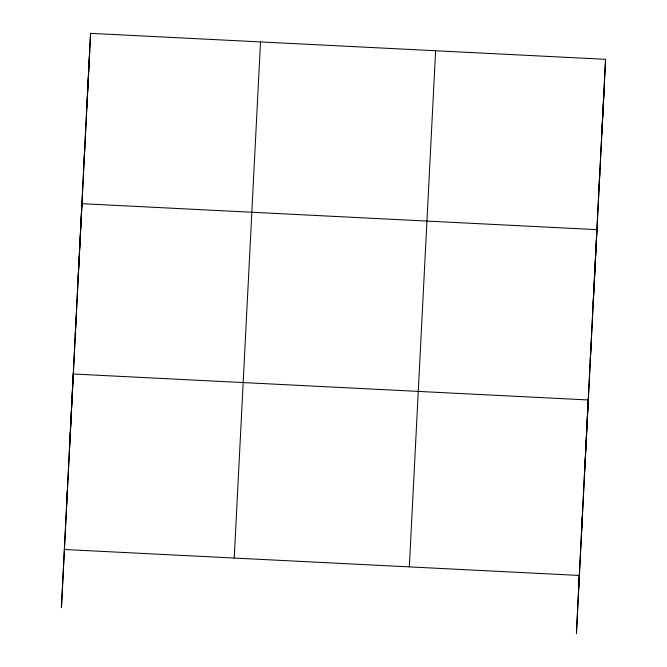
<?xml version="1.0" encoding="UTF-8"?>
<svg xmlns="http://www.w3.org/2000/svg" width="667" height="667" viewBox="0 0 667 667"><rect width="100%" height="100%" fill="white"/><g stroke="black" fill="none" stroke-linecap="round" stroke-linejoin="round"><path stroke-width="1" d="M602.71 117.517L605.561 59.321L90.57 33.35L61.439 607.679L89.703 51.034M66.4 508.671L67.267 490.987M69.376 450.175L70.243 432.491M70.377 432.191L73.22 373.995L588.211 399.967L585.368 458.162M75.246 334.901L76.113 317.225M78.139 278.131L79.006 260.447M79.048 261.873L81.899 203.677L596.89 229.648L594.039 287.844M83.925 164.582L84.784 146.898M86.81 107.804L90.57 33.35M581.391 534.642L582.258 516.958M584.367 476.146L585.234 458.462M590.237 360.872L591.104 343.197M593.13 304.102L593.997 286.418M598.916 190.554L599.775 172.87M601.801 133.775L602.668 116.1M234.234 558.054L260.514 41.921M409.33 566.883L435.609 50.75M578.414 593.138L605.561 59.321M604.044 90.379L576.43 633.65L579.281 575.454L64.29 549.483"/></g></svg>
